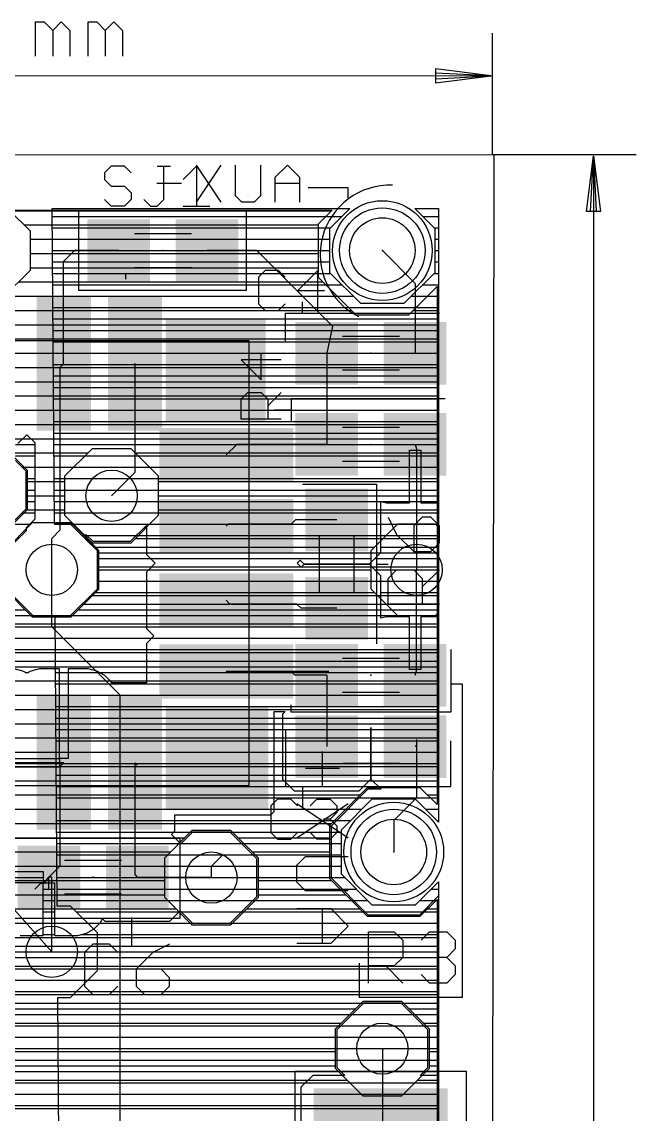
# Model space of a CAD drawing. Extents: x -0.7 to 18.8, y -1.7 to 21.4.
# Drawn here: x 11.42 to 16.89, y 11.51 to 21.24 of the extents above; entities that cross this region are included whole.
import ezdxf

# ---------------------------------------------------------------- set-up
doc = ezdxf.new("R2010")
doc.units = 0
for name, color, linetype in [('1', 22, 'CONTINUOUS'), ('15', 4, 'CONTINUOUS'), ('16', 175, 'CONTINUOUS'), ('17', 82, 'CONTINUOUS'), ('18', 82, 'CONTINUOUS'), ('2', 190, 'CONTINUOUS'), ('20', 7, 'CONTINUOUS'), ('21', 253, 'CONTINUOUS'), ('22', 253, 'CONTINUOUS'), ('23', 7, 'CONTINUOUS'), ('25', 253, 'CONTINUOUS'), ('26', 253, 'CONTINUOUS'), ('29', 253, 'CONTINUOUS'), ('30', 253, 'CONTINUOUS'), ('41', 22, 'CONTINUOUS'), ('51', 254, 'CONTINUOUS')]:
    doc.layers.add(name, color=color, linetype=linetype)

# ---------------------------------------------------------------- blocks, each defined once
blk = doc.blocks.new('RECT')
blk.add_solid([(-0.5, -0.5), (0.5, -0.5), (-0.5, 0.5), (0.5, 0.5)])
blk = doc.blocks.new('ROUNDP')
blk.add_circle((0, 0), 0.5)
blk = doc.blocks.new('ROUNDV')
blk.add_circle((0, 0), 0.5)

msp = doc.modelspace()

# ---------------------------------------------------------------- linework, layer by layer
at = {"layer": '1'}
for p, q in [((11.8872, 19.2024), (11.7856, 19.1008)), ((12.2809, 19.2024), (11.8872, 19.2024)), ((13.5128, 19.2024), (13.0683, 19.2024)), ((13.5128, 19.2024), (14.1859, 18.5293)), ((14.9225, 18.9103), (14.6304, 19.2024)), ((11.7856, 19.1008), (11.7856, 18.1998)), ((14.9225, 18.9103), (14.9225, 18.288)), ((14.1859, 18.5293), (14.1351, 18.288)), ((14.1351, 18.288), (14.1351, 17.4752)), ((11.7856, 18.1882), (11.7602, 18.1628)), ((11.7602, 16.7132), (11.7602, 18.1628)), ((11.7856, 18.1998), (11.7914, 18.194)), ((11.7856, 18.1998), (11.7856, 18.1882)), ((12.4264, 18.194), (12.4206, 18.194)), ((12.4264, 17.227), (12.4264, 18.194)), ((11.3824, 17.4828), (11.4612, 17.5616)), ((11.4612, 17.5616), (11.5316, 17.4912)), ((11.3596, 17.4752), (11.5316, 17.4752)), ((11.5316, 17.4912), (11.5316, 16.8079)), ((13.3332, 17.4752), (13.2392, 17.3812)), ((14.1351, 17.4752), (13.3332, 17.4752)), ((14.8717, 16.9545), (14.8717, 17.4244)), ((14.8717, 17.4244), (14.9733, 17.4244)), ((14.9225, 17.4752), (14.9352, 17.4371)), ((14.9352, 17.4371), (14.9352, 16.3576)), ((14.9733, 17.4244), (14.9733, 16.9545)), ((11.3596, 17.3736), (11.5316, 17.3736)), ((11.4554, 17.2371), (11.3596, 17.3329)), ((14.8717, 17.3736), (14.9733, 17.3736)), ((11.4205, 17.272), (11.5316, 17.272)), ((11.4554, 16.9005), (11.4554, 17.2371)), ((14.8717, 17.272), (14.9733, 17.272)), ((11.4554, 17.1704), (11.5316, 17.1704)), ((12.2174, 17.018), (12.4264, 17.227)), ((14.8717, 17.1704), (14.9733, 17.1704)), ((11.4554, 17.0688), (11.5316, 17.0688)), ((14.8717, 17.0688), (14.9733, 17.0688)), ((11.4554, 16.9672), (11.5316, 16.9672)), ((14.6177, 16.5126), (14.6177, 16.9676)), ((14.6177, 16.9676), (14.6665, 16.9545)), ((14.6177, 16.9672), (14.6191, 16.9672)), ((14.6665, 16.9545), (14.8717, 16.9545)), ((14.8717, 16.9672), (14.9733, 16.9672)), ((14.9733, 16.9545), (15.1309, 16.9545)), ((15.1309, 16.9545), (15.1308, 15.9385)), ((11.2173, 16.6624), (11.4554, 16.9005)), ((11.4205, 16.8656), (11.5316, 16.8656)), ((14.6177, 16.8656), (15.1309, 16.8656)), ((11.3189, 16.764), (11.4877, 16.764)), ((11.5316, 16.8079), (11.4554, 16.7317)), ((12.3857, 16.6116), (12.528, 16.7539)), ((12.528, 16.7539), (12.528, 16.4947)), ((13.257, 16.764), (13.2392, 16.7462)), ((13.8176, 16.764), (13.257, 16.764)), ((13.8557, 16.8021), (13.8176, 16.764)), ((14.224, 16.8021), (13.8557, 16.8021)), ((14.6177, 16.764), (15.1309, 16.764)), ((11.4554, 16.7037), (11.2776, 16.5259)), ((11.4554, 16.7317), (11.4554, 16.7037)), ((11.684, 16.637), (11.7602, 16.7132)), ((11.9888, 16.6275), (11.9888, 16.6719)), ((11.9888, 16.6719), (12.0491, 16.6116)), ((11.9888, 16.6624), (11.9983, 16.6624)), ((12.4365, 16.6624), (12.528, 16.6624)), ((14.6177, 16.6624), (15.1309, 16.6624)), ((11.684, 16.3576), (11.684, 16.637)), ((12.0904, 16.5259), (11.9888, 16.6275)), ((12.0491, 16.6116), (12.3857, 16.6116)), ((12.0555, 16.5608), (12.528, 16.5608)), ((14.6177, 16.5608), (15.1309, 16.5608)), ((12.0904, 16.1893), (12.0904, 16.5259)), ((12.0904, 16.4592), (12.5636, 16.4592)), ((12.528, 16.4947), (12.6068, 16.416)), ((14.5135, 16.4084), (14.6177, 16.5126)), ((14.5643, 16.4592), (15.1309, 16.4592)), ((12.0904, 16.3576), (12.5484, 16.3576)), ((12.6068, 16.416), (12.528, 16.3372)), ((13.8716, 16.416), (13.8993, 16.4436)), ((13.9069, 16.3808), (13.8716, 16.416)), ((13.8993, 16.4436), (13.9345, 16.4084)), ((13.9345, 16.4084), (13.9069, 16.3808)), ((13.9345, 16.4084), (14.5135, 16.4084)), ((14.5135, 16.4084), (13.9345, 16.4084)), ((14.6177, 16.3042), (14.5135, 16.4084)), ((14.5643, 16.3576), (15.1308, 16.3576)), ((14.9352, 15.4559), (14.9352, 16.3576)), ((12.0904, 16.256), (12.528, 16.256)), ((12.528, 16.3372), (12.528, 15.8344)), ((14.6177, 15.9254), (14.6177, 16.3042)), ((14.6177, 16.256), (15.1308, 16.256)), ((11.2776, 16.1893), (11.5157, 15.9512)), ((11.8523, 15.9512), (12.0904, 16.1893)), ((12.0555, 16.1544), (12.528, 16.1544)), ((13.2722, 16.0528), (13.2392, 16.0858)), ((14.6177, 16.1544), (15.1308, 16.1544)), ((11.9539, 16.0528), (12.528, 16.0528)), ((13.8684, 16.0528), (13.2722, 16.0528)), ((13.9065, 16.0147), (13.8684, 16.0528)), ((14.224, 16.0147), (13.9065, 16.0147)), ((14.6177, 16.0528), (15.1308, 16.0528)), ((10.3944, 15.9512), (11.5157, 15.9512)), ((11.5157, 15.9512), (11.8523, 15.9512)), ((11.8523, 15.9512), (12.528, 15.9512)), ((14.6177, 15.9512), (15.1308, 15.9512)), ((14.6665, 15.9385), (14.6177, 15.9254)), ((14.8717, 15.9385), (14.6665, 15.9385)), ((14.8717, 15.4686), (14.8717, 15.9385)), ((15.1308, 15.9385), (14.9733, 15.9385)), ((14.9733, 15.9385), (14.9733, 15.4686)), ((10.3944, 15.8496), (12.528, 15.8496)), ((12.528, 15.8344), (12.5941, 15.7683)), ((14.8717, 15.8496), (14.9733, 15.8496)), ((10.3486, 15.748), (12.5738, 15.748)), ((12.5941, 15.7683), (12.528, 15.7022)), ((12.528, 15.7022), (12.528, 15.3492)), ((14.8717, 15.748), (14.9733, 15.748)), ((10.3944, 15.6464), (12.528, 15.6464)), ((14.8717, 15.6464), (14.9733, 15.6464)), ((10.3944, 15.5448), (12.528, 15.5448)), ((14.8717, 15.5448), (14.9733, 15.5448)), ((11.4264, 15.4554), (11.3489, 15.4762)), ((11.4612, 15.4354), (11.4264, 15.4554)), ((11.4476, 15.4432), (11.4748, 15.4432)), ((11.496, 15.4554), (11.4612, 15.4354)), ((11.5735, 15.4762), (11.496, 15.4554)), ((11.7533, 15.4762), (11.5735, 15.4762)), ((11.7533, 14.6761), (11.7533, 15.4762)), ((11.7533, 15.4432), (11.8295, 15.4432)), ((12.0093, 15.4762), (11.8295, 15.4762)), ((11.8295, 15.4762), (11.8295, 14.6761)), ((12.0868, 15.4554), (12.0093, 15.4762)), ((12.1563, 15.4153), (12.0868, 15.4554)), ((12.108, 15.4432), (12.528, 15.4432)), ((12.2131, 15.3586), (12.1563, 15.4153)), ((13.2468, 15.4432), (13.2392, 15.4508)), ((13.8176, 15.4508), (13.2392, 15.4508)), ((14.1529, 15.4508), (13.8176, 15.4508)), ((13.8506, 15.4178), (13.8176, 15.4508)), ((14.1351, 15.4178), (13.8506, 15.4178)), ((14.1351, 15.4178), (14.1351, 14.7828)), ((14.9733, 15.4686), (14.8717, 15.4686)), ((14.9225, 15.4178), (14.9352, 15.4559)), ((11.7533, 15.3416), (11.8295, 15.3416)), ((12.2185, 15.3492), (12.2131, 15.3586)), ((12.528, 15.3492), (12.2185, 15.3492)), ((11.7533, 15.24), (11.8295, 15.24)), ((11.7533, 15.1384), (11.8295, 15.1384)), ((13.6652, 14.203), (13.6652, 15.0952)), ((13.6652, 15.0952), (13.7643, 15.0952)), ((13.7643, 15.0952), (13.7414, 15.0723)), ((11.7533, 15.0368), (11.8295, 15.0368)), ((13.6652, 15.0368), (13.7414, 15.0368)), ((13.7414, 15.0723), (13.7414, 14.4933)), ((11.7533, 14.9352), (11.8295, 14.9352)), ((13.6652, 14.9352), (13.7414, 14.9352)), ((14.5288, 14.4933), (14.5288, 14.9526)), ((14.5288, 14.9526), (14.5288, 14.9526)), ((14.5288, 14.9526), (14.5288, 14.4933)), ((14.5288, 14.9352), (14.5288, 14.9352)), ((11.7533, 14.8336), (11.8295, 14.8336)), ((13.6652, 14.8336), (13.7414, 14.8336)), ((14.5288, 14.8336), (14.5288, 14.8336)), ((14.9352, 14.8463), (14.9352, 14.7955)), ((11.7533, 14.732), (11.8295, 14.732)), ((13.6652, 14.732), (13.7414, 14.732)), ((14.5288, 14.732), (14.5288, 14.732)), ((14.9352, 14.7955), (14.9225, 14.7828)), ((14.9352, 14.7955), (14.9352, 14.3256)), ((11.7914, 14.638), (11.131, 14.638)), ((11.1691, 14.6761), (11.7533, 14.6761)), ((11.1691, 14.6304), (11.7533, 14.6304)), ((11.7533, 14.6761), (11.7533, 14.5999)), ((11.8295, 14.6761), (11.7533, 14.6761)), ((11.7602, 14.6068), (11.7914, 14.638)), ((11.7602, 13.7205), (11.7602, 14.6068)), ((11.7914, 14.638), (11.7912, 14.6378)), ((12.4463, 14.6181), (12.4264, 14.638)), ((12.4264, 13.6391), (12.4264, 14.638)), ((13.6652, 14.6304), (13.7414, 14.6304)), ((14.5288, 14.6304), (14.5288, 14.6304)), ((11.7533, 14.5999), (11.3088, 14.5999)), ((13.6652, 14.5288), (13.7414, 14.5288)), ((14.5288, 14.5288), (14.5288, 14.5288)), ((13.6652, 14.4272), (13.8075, 14.4272)), ((13.7414, 14.4933), (13.8456, 14.3891)), ((14.4246, 14.3891), (14.5288, 14.4933)), ((14.4627, 14.4272), (14.5949, 14.4272)), ((14.5288, 14.4933), (14.6203, 14.4018)), ((13.6652, 14.3256), (14.4243, 14.3256)), ((13.8456, 14.3891), (14.4246, 14.3891)), ((14.5005, 14.4018), (14.1732, 14.0745)), ((14.6203, 14.4018), (14.5005, 14.4018)), ((14.9352, 14.3256), (14.732, 14.1224)), ((13.6652, 14.224), (14.3227, 14.224)), ((12.782, 14.031), (12.782, 14.1732)), ((12.782, 14.1732), (13.6354, 14.1732)), ((12.782, 14.1224), (14.2211, 14.1224)), ((13.6354, 14.1732), (13.6652, 14.203)), ((14.732, 14.1224), (14.732, 13.843)), ((12.7499, 13.9988), (12.782, 14.031)), ((12.7718, 14.0208), (14.1732, 14.0208)), ((12.9381, 14.0208), (12.833, 13.9157)), ((13.2747, 14.0208), (12.9381, 14.0208)), ((13.5128, 13.7827), (13.2747, 14.0208)), ((14.1732, 14.0745), (14.1732, 13.6115)), ((12.833, 13.9157), (12.7499, 13.9988)), ((12.8295, 13.9192), (12.8365, 13.9192)), ((13.3763, 13.9192), (14.1732, 13.9192)), ((13.4779, 13.8176), (14.1732, 13.8176)), ((13.5128, 13.4461), (13.5128, 13.7827)), ((11.1382, 13.67), (11.6081, 13.67)), ((11.6081, 13.67), (11.6081, 13.5684)), ((11.6589, 13.6192), (11.7602, 13.7205)), ((12.4264, 13.6391), (12.4463, 13.6192)), ((13.5128, 13.716), (14.1732, 13.716)), ((10.8752, 13.6144), (11.6081, 13.6144)), ((11.6081, 13.5684), (11.1382, 13.5684)), ((11.5824, 13.5636), (11.5316, 13.5128)), ((11.6129, 13.5636), (11.5824, 13.5636)), ((11.6081, 13.0985), (11.6081, 13.5684)), ((11.6081, 13.5684), (11.7097, 13.5684)), ((11.6129, 13.5636), (11.6589, 13.6192)), ((11.6586, 13.5173), (11.6589, 13.6192)), ((11.684, 13.6192), (11.6589, 13.6192)), ((11.684, 12.954), (11.684, 13.6192)), ((11.7097, 13.5684), (11.7097, 13.0985)), ((12.4463, 13.6192), (13.1016, 13.6192)), ((13.1016, 13.6192), (13.1064, 13.6144)), ((13.5128, 13.6144), (14.1732, 13.6144)), ((14.1732, 13.6115), (14.5005, 13.2842)), ((11.6081, 13.5128), (11.7097, 13.5128)), ((13.2747, 13.208), (13.5128, 13.4461)), ((13.5128, 13.5128), (14.2719, 13.5128)), ((14.9635, 13.2842), (15.1306, 13.4513)), ((15.1306, 13.4513), (15.1304, 11.8515)), ((11.6081, 13.4112), (11.7097, 13.4112)), ((13.4779, 13.4112), (14.3735, 13.4112)), ((15.0905, 13.4112), (15.1306, 13.4112)), ((11.6081, 13.3096), (11.7097, 13.3096)), ((12.1187, 13.2161), (12.1361, 13.2462)), ((12.1361, 13.2462), (12.1568, 13.2255)), ((12.7358, 13.2255), (12.8282, 13.3179)), ((12.8199, 13.3096), (12.8365, 13.3096)), ((12.8282, 13.3179), (12.9381, 13.208)), ((13.3763, 13.3096), (14.4751, 13.3096)), ((14.5005, 13.2842), (14.9635, 13.2842)), ((14.9889, 13.3096), (15.1305, 13.3096)), ((11.6081, 13.208), (11.7097, 13.208)), ((11.9924, 13.1193), (12.062, 13.1594)), ((12.062, 13.1594), (12.1187, 13.2161)), ((12.1105, 13.208), (12.9381, 13.208)), ((12.1568, 13.2255), (12.7358, 13.2255)), ((12.9381, 13.208), (13.2747, 13.208)), ((13.2747, 13.208), (15.1305, 13.208)), ((11.4029, 13.0985), (11.6081, 13.0985)), ((11.6081, 13.1064), (11.7097, 13.1064)), ((11.7097, 13.0985), (11.9149, 13.0985)), ((11.9149, 13.0985), (11.9924, 13.1193)), ((11.9444, 13.1064), (15.1305, 13.1064)), ((9.2272, 13.0048), (15.1305, 13.0048)), ((9.2272, 12.9032), (15.1305, 12.9032)), ((9.2272, 12.8016), (15.1305, 12.8016)), ((9.1649, 12.7), (15.1305, 12.7)), ((9.1574, 12.5984), (15.1305, 12.5984)), ((9.8203, 12.4968), (15.1305, 12.4968)), ((14.4621, 12.4968), (14.224, 12.2587)), ((14.7987, 12.4968), (14.4621, 12.4968)), ((15.0368, 12.2587), (14.7987, 12.4968)), ((9.9219, 12.3952), (14.3605, 12.3952)), ((14.9003, 12.3952), (15.1305, 12.3952)), ((9.9568, 12.2936), (14.2589, 12.2936)), ((15.0019, 12.2936), (15.1304, 12.2936)), ((9.9568, 12.192), (14.224, 12.192)), ((14.224, 12.2587), (14.224, 11.9221)), ((15.0368, 11.9221), (15.0368, 12.2587)), ((15.0368, 12.192), (15.1304, 12.192)), ((9.9568, 12.0904), (14.224, 12.0904)), ((14.6304, 12.0904), (14.6304, 11.176)), ((15.0368, 12.0904), (15.1304, 12.0904)), ((9.9219, 11.9888), (14.224, 11.9888)), ((15.0368, 11.9888), (15.1304, 11.9888)), ((9.8203, 11.8872), (14.2589, 11.8872)), ((14.224, 11.9221), (14.2946, 11.8515)), ((14.9662, 11.8515), (15.0368, 11.9221)), ((15.0019, 11.8872), (15.1304, 11.8872)), ((9.7187, 11.7856), (13.9435, 11.7856)), ((14.0094, 11.8515), (13.9052, 11.7473)), ((14.2946, 11.8515), (14.0094, 11.8515)), ((15.1304, 11.8515), (14.9662, 11.8515)), ((9.2157, 11.684), (13.9052, 11.684)), ((13.9052, 11.7473), (13.9052, 11.2567)), ((8.0449, 11.5824), (13.9052, 11.5824))]:
    msp.add_line(p, q, dxfattribs=at)
at = {"layer": '15'}
for p, q in [((11.684, 15.8496), (11.684, 16.3576)), ((12.2936, 15.24), (11.684, 15.8496)), ((12.2936, 7.112), (12.2936, 15.24))]:
    msp.add_line(p, q, dxfattribs=at)
at = {"layer": '16'}
for p, q in [((11.3057, 19.5638), (14.1838, 19.564)), ((11.4935, 19.376), (11.3057, 19.5638)), ((11.3115, 19.558), (14.1778, 19.558)), ((14.1838, 19.564), (14.0589, 19.4391)), ((11.4385, 19.431), (14.0589, 19.431)), ((11.4935, 19.0288), (11.4935, 19.376)), ((14.0589, 19.4391), (14.0589, 18.9657)), ((11.4935, 19.304), (14.0589, 19.304)), ((11.4935, 19.177), (14.0589, 19.177)), ((11.248, 18.7833), (11.4935, 19.0288)), ((11.4935, 19.05), (14.0589, 19.05)), ((11.3877, 18.923), (14.1016, 18.923)), ((14.0589, 18.9657), (14.3937, 18.6309)), ((11.2607, 18.796), (14.2286, 18.796)), ((14.8671, 18.6309), (15.1184, 18.8822)), ((15.0322, 18.796), (15.1184, 18.796)), ((15.1184, 18.8822), (15.1179, 14.2653)), ((8.1174, 18.669), (14.3556, 18.669)), ((14.3937, 18.6309), (14.8671, 18.6309)), ((14.9052, 18.669), (15.1184, 18.669)), ((7.2771, 18.542), (15.1184, 18.542)), ((8.2889, 18.415), (15.1183, 18.415)), ((8.4159, 18.288), (15.1183, 18.288)), ((8.4455, 18.161), (15.1183, 18.161)), ((8.4455, 18.034), (15.1183, 18.034)), ((8.4413, 17.907), (15.1183, 17.907)), ((8.3143, 17.78), (15.1183, 17.78)), ((7.2771, 17.653), (15.1183, 17.653)), ((7.2771, 17.526), (15.1183, 17.526)), ((11.4681, 17.2424), (11.2226, 17.4879)), ((12.0438, 17.4371), (11.7983, 17.1916)), ((12.391, 17.4371), (12.0438, 17.4371)), ((12.6365, 17.1916), (12.391, 17.4371)), ((11.3115, 17.399), (12.0057, 17.399)), ((12.4291, 17.399), (15.1182, 17.399)), ((11.4385, 17.272), (11.8787, 17.272)), ((11.4681, 16.8952), (11.4681, 17.2424)), ((12.5561, 17.272), (15.1182, 17.272)), ((11.4681, 17.145), (11.7983, 17.145)), ((11.7983, 17.1916), (11.7983, 16.8444)), ((12.6365, 16.8444), (12.6365, 17.1916)), ((12.6365, 17.145), (15.1182, 17.145)), ((11.4681, 17.018), (11.7983, 17.018)), ((12.6365, 17.018), (15.1182, 17.018)), ((11.2226, 16.6497), (11.4681, 16.8952)), ((11.4639, 16.891), (11.7983, 16.891)), ((11.7983, 16.8444), (12.0438, 16.5989)), ((12.391, 16.5989), (12.6365, 16.8444)), ((12.6365, 16.891), (15.1182, 16.891)), ((11.5104, 16.7767), (11.2649, 16.5312)), ((11.3369, 16.764), (11.4977, 16.764)), ((11.8576, 16.7767), (11.5104, 16.7767)), ((12.1031, 16.5312), (11.8576, 16.7767)), ((11.8703, 16.764), (11.8787, 16.764)), ((12.5561, 16.764), (15.1182, 16.764)), ((11.9973, 16.637), (12.0057, 16.637)), ((12.0438, 16.5989), (12.391, 16.5989)), ((12.4291, 16.637), (15.1182, 16.637)), ((12.1031, 16.184), (12.1031, 16.5312)), ((12.1031, 16.51), (15.1182, 16.51)), ((12.1031, 16.383), (15.1181, 16.383)), ((12.1031, 16.256), (15.1181, 16.256)), ((11.2649, 16.184), (11.5104, 15.9385)), ((11.8576, 15.9385), (12.1031, 16.184)), ((12.0481, 16.129), (15.1181, 16.129)), ((7.2771, 16.002), (11.4469, 16.002)), ((11.9211, 16.002), (15.1181, 16.002)), ((7.2771, 15.875), (15.1181, 15.875)), ((11.5104, 15.9385), (11.8576, 15.9385)), ((7.2771, 15.748), (15.1181, 15.748)), ((7.2771, 15.621), (15.1181, 15.621)), ((7.2771, 15.494), (15.1181, 15.494)), ((7.2771, 15.367), (15.118, 15.367)), ((7.2771, 15.24), (15.118, 15.24)), ((7.2771, 15.113), (15.118, 15.113)), ((7.2771, 14.986), (15.118, 14.986)), ((7.2771, 14.859), (15.118, 14.859)), ((7.2771, 14.732), (15.118, 14.732)), ((7.2771, 14.605), (15.118, 14.605)), ((7.2771, 14.478), (15.118, 14.478)), ((14.4953, 14.4145), (14.1605, 14.0797)), ((14.9687, 14.4145), (14.4953, 14.4145)), ((15.1179, 14.2653), (14.9687, 14.4145)), ((7.9841, 14.351), (14.4318, 14.351)), ((15.0322, 14.351), (15.1179, 14.351)), ((8.1111, 14.224), (14.3048, 14.224)), ((8.1407, 14.097), (14.1778, 14.097)), ((12.9328, 14.0335), (12.6873, 13.788)), ((13.28, 14.0335), (12.9328, 14.0335)), ((13.5255, 13.788), (13.28, 14.0335)), ((14.1605, 14.0797), (14.1605, 13.6063)), ((10.7567, 13.97), (12.8693, 13.97)), ((13.3435, 13.97), (14.1605, 13.97)), ((10.8837, 13.843), (12.7423, 13.843)), ((13.4705, 13.843), (14.1605, 13.843)), ((12.6873, 13.788), (12.6873, 13.4408)), ((13.5255, 13.4408), (13.5255, 13.788)), ((10.8879, 13.716), (12.6873, 13.716)), ((13.5255, 13.716), (14.1605, 13.716)), ((10.8879, 13.589), (12.6873, 13.589)), ((13.5255, 13.589), (14.1778, 13.589)), ((14.1605, 13.6063), (14.4953, 13.2715)), ((10.8583, 13.462), (12.6873, 13.462)), ((12.6873, 13.4408), (12.9328, 13.1953)), ((13.28, 13.1953), (13.5255, 13.4408)), ((13.5255, 13.462), (14.3048, 13.462)), ((11.684, 12.954), (11.2776, 13.4112)), ((14.9687, 13.2715), (15.1179, 13.4206)), ((15.1179, 13.4206), (15.1173, 8.0403)), ((10.7313, 13.335), (12.7931, 13.335)), ((13.4197, 13.335), (14.4318, 13.335)), ((14.4953, 13.2715), (14.9687, 13.2715)), ((15.0322, 13.335), (15.1178, 13.335)), ((7.2771, 13.208), (12.9201, 13.208)), ((12.9328, 13.1953), (13.28, 13.1953)), ((13.2927, 13.208), (15.1178, 13.208)), ((7.2771, 13.081), (15.1178, 13.081)), ((7.2771, 12.954), (15.1178, 12.954)), ((7.2771, 12.827), (15.1178, 12.827)), ((7.2771, 12.7), (15.1178, 12.7)), ((9.7621, 12.573), (15.1178, 12.573)), ((14.4568, 12.5095), (14.2113, 12.264)), ((14.804, 12.5095), (14.4568, 12.5095)), ((15.0495, 12.264), (14.804, 12.5095)), ((9.8891, 12.446), (14.3933, 12.446)), ((14.8675, 12.446), (15.1178, 12.446)), ((9.9695, 12.319), (14.2663, 12.319)), ((14.9945, 12.319), (15.1177, 12.319)), ((9.9695, 12.192), (14.2113, 12.192)), ((14.2113, 12.264), (14.2113, 11.9168)), ((15.0495, 11.9168), (15.0495, 12.264)), ((15.0495, 12.192), (15.1177, 12.192)), ((9.9695, 12.065), (14.2113, 12.065)), ((15.0495, 12.065), (15.1177, 12.065)), ((9.8891, 11.938), (14.2113, 11.938)), ((14.2113, 11.9168), (14.4568, 11.6713)), ((14.804, 11.6713), (15.0495, 11.9168)), ((15.0495, 11.938), (15.1177, 11.938)), ((9.7621, 11.811), (14.3171, 11.811)), ((14.9437, 11.811), (15.1177, 11.811)), ((7.2771, 11.684), (14.4441, 11.684)), ((14.8167, 11.684), (15.1177, 11.684)), ((14.4568, 11.6713), (14.804, 11.6713)), ((7.2771, 11.557), (15.1177, 11.557))]:
    msp.add_line(p, q, dxfattribs=at)
at = {"layer": '2'}
for p, q in [((11.6872, 19.5765), (14.3402, 19.5767)), ((11.7079, 16.764), (11.6872, 19.5765)), ((14.3402, 19.5767), (14.1605, 19.397)), ((15.1003, 19.397), (14.9206, 19.5768)), ((14.9206, 19.5768), (15.1312, 19.5768)), ((15.1312, 19.5768), (15.1309, 16.7367)), ((11.6877, 19.5072), (14.2707, 19.5072)), ((14.9901, 19.5072), (15.1311, 19.5072)), ((11.6885, 19.4056), (14.1691, 19.4056)), ((14.1605, 19.397), (14.1605, 19.0078)), ((15.0917, 19.4056), (15.1311, 19.4056)), ((15.1003, 19.0078), (15.1003, 19.397)), ((11.6892, 19.304), (14.1605, 19.304)), ((15.1003, 19.304), (15.1311, 19.304)), ((11.69, 19.2024), (14.1605, 19.2024)), ((15.1003, 19.2024), (15.1311, 19.2024)), ((11.6907, 19.1008), (14.1605, 19.1008)), ((15.1003, 19.1008), (15.1311, 19.1008)), ((11.6915, 18.9992), (14.1691, 18.9992)), ((12.3444, 18.9484), (12.3444, 18.9992)), ((14.1605, 19.0078), (14.4358, 18.7325)), ((14.825, 18.7325), (15.1003, 19.0078)), ((15.0917, 18.9992), (15.1311, 18.9992)), ((11.6922, 18.8976), (14.2707, 18.8976)), ((14.9901, 18.8976), (15.1311, 18.8976)), ((11.693, 18.796), (14.3723, 18.796)), ((14.8885, 18.796), (15.1311, 18.796)), ((11.6937, 18.6944), (15.1311, 18.6944)), ((14.4358, 18.7325), (14.825, 18.7325)), ((11.6945, 18.5928), (15.1311, 18.5928)), ((11.6952, 18.4912), (15.131, 18.4912)), ((11.696, 18.3896), (15.131, 18.3896)), ((11.6967, 18.288), (15.131, 18.288)), ((11.6974, 18.1864), (15.131, 18.1864)), ((11.6982, 18.0848), (15.131, 18.0848)), ((11.6989, 17.9832), (15.131, 17.9832)), ((11.6997, 17.8816), (15.131, 17.8816)), ((11.7004, 17.78), (15.131, 17.78)), ((11.7012, 17.6784), (15.131, 17.6784)), ((11.7019, 17.5768), (15.131, 17.5768)), ((11.7027, 17.4752), (15.131, 17.4752)), ((11.7034, 17.3736), (15.1309, 17.3736)), ((11.7042, 17.272), (15.1309, 17.272)), ((11.7049, 17.1704), (15.1309, 17.1704)), ((11.7057, 17.0688), (15.1309, 17.0688)), ((11.7064, 16.9672), (15.1309, 16.9672)), ((11.7072, 16.8656), (15.1309, 16.8656)), ((11.8523, 16.764), (11.7079, 16.764)), ((11.7079, 16.764), (15.1309, 16.764)), ((12.0904, 16.5259), (11.8523, 16.764)), ((14.7669, 16.764), (14.5288, 16.5259)), ((15.1035, 16.764), (14.7669, 16.764)), ((15.1309, 16.7367), (15.1035, 16.764)), ((11.9539, 16.6624), (14.6653, 16.6624)), ((12.0555, 16.5608), (14.5637, 16.5608)), ((12.0904, 16.1893), (12.0904, 16.5259)), ((12.0904, 16.4592), (14.5288, 16.4592)), ((14.5288, 16.5259), (14.5288, 16.1893)), ((12.0904, 16.3576), (14.5288, 16.3576)), ((12.0904, 16.256), (14.5288, 16.256)), ((11.8523, 15.9512), (12.0904, 16.1893)), ((14.5288, 16.1893), (14.7669, 15.9512)), ((12.0555, 16.1544), (14.5637, 16.1544)), ((11.9539, 16.0528), (14.6653, 16.0528)), ((15.1035, 15.9512), (15.1308, 15.9785)), ((15.1308, 15.9785), (15.1306, 14.1089)), ((11.7329, 13.3604), (11.7139, 15.9512)), ((11.7139, 15.9512), (11.8523, 15.9512)), ((11.8523, 15.9512), (14.7669, 15.9512)), ((14.7669, 15.9512), (15.1035, 15.9512)), ((15.1035, 15.9512), (15.1308, 15.9512)), ((11.7146, 15.8496), (15.1308, 15.8496)), ((11.7154, 15.748), (15.1308, 15.748)), ((11.7161, 15.6464), (15.1308, 15.6464)), ((11.7169, 15.5448), (15.1308, 15.5448)), ((11.7176, 15.4432), (15.1308, 15.4432)), ((11.7184, 15.3416), (15.1307, 15.3416)), ((11.7191, 15.24), (15.1307, 15.24)), ((11.7199, 15.1384), (15.1307, 15.1384)), ((11.7206, 15.0368), (15.1307, 15.0368)), ((11.7214, 14.9352), (15.1307, 14.9352)), ((11.7221, 14.8336), (15.1307, 14.8336)), ((11.7228, 14.732), (15.1307, 14.732)), ((11.7236, 14.6304), (15.1307, 14.6304)), ((11.7243, 14.5288), (15.1307, 14.5288)), ((11.7251, 14.4272), (15.1307, 14.4272)), ((11.7258, 14.3256), (15.1306, 14.3256)), ((14.5374, 14.3129), (14.2621, 14.0376)), ((14.9266, 14.3129), (14.5374, 14.3129)), ((15.1306, 14.1089), (14.9266, 14.3129)), ((11.7266, 14.224), (14.4485, 14.224)), ((15.0155, 14.224), (15.1306, 14.224)), ((11.7273, 14.1224), (14.3469, 14.1224)), ((15.1171, 14.1224), (15.1306, 14.1224)), ((11.7281, 14.0208), (14.2621, 14.0208)), ((14.2621, 14.0376), (14.2621, 13.6484)), ((11.7288, 13.9192), (14.2621, 13.9192)), ((11.7296, 13.8176), (14.2621, 13.8176)), ((13.1064, 13.716), (13.208, 13.8176)), ((11.7303, 13.716), (14.2621, 13.716)), ((13.1064, 13.6144), (13.1064, 13.716)), ((14.2621, 13.6484), (14.5374, 13.3731)), ((11.7311, 13.6144), (14.2961, 13.6144)), ((14.9266, 13.3731), (15.1306, 13.577)), ((15.1306, 13.577), (15.13, 8.0455)), ((11.7318, 13.5128), (14.3977, 13.5128)), ((15.0663, 13.5128), (15.1306, 13.5128)), ((11.7326, 13.4112), (14.4993, 13.4112)), ((11.8523, 13.3604), (11.7329, 13.3604)), ((12.0904, 13.1223), (11.8523, 13.3604)), ((14.5374, 13.3731), (14.9266, 13.3731)), ((14.9647, 13.4112), (15.1306, 13.4112)), ((11.9031, 13.3096), (15.1305, 13.3096)), ((12.0047, 13.208), (15.1305, 13.208)), ((12.0904, 12.7857), (12.0904, 13.1223)), ((12.0904, 13.1064), (15.1305, 13.1064)), ((12.0904, 13.0048), (15.1305, 13.0048)), ((12.0904, 12.9032), (15.1305, 12.9032)), ((11.8523, 12.5476), (12.0904, 12.7857)), ((12.0904, 12.8016), (15.1305, 12.8016)), ((12.0047, 12.7), (15.1305, 12.7)), ((11.9031, 12.5984), (15.1305, 12.5984)), ((11.7856, 6.1976), (11.7389, 12.5476)), ((11.7389, 12.5476), (11.8523, 12.5476)), ((11.7393, 12.4968), (15.1305, 12.4968)), ((11.74, 12.3952), (15.1305, 12.3952)), ((11.7408, 12.2936), (15.1304, 12.2936)), ((11.7415, 12.192), (15.1304, 12.192)), ((11.7423, 12.0904), (15.1304, 12.0904)), ((11.743, 11.9888), (15.1304, 11.9888)), ((11.7438, 11.8872), (15.1304, 11.8872)), ((11.7445, 11.7856), (15.1304, 11.7856)), ((11.7453, 11.684), (15.1304, 11.684)), ((11.746, 11.5824), (15.1304, 11.5824))]:
    msp.add_line(p, q, dxfattribs=at)
at = {"layer": '20'}
for p, q in [((15.6257, 20.0535), (6.8022, 20.058)), ((15.6118, 8.245), (15.6257, 20.0535))]:
    msp.add_line(p, q, dxfattribs=at)
at = {"layer": '21'}
for p, q in [((11.9253, 19.558), (13.4163, 19.558)), ((11.9253, 18.8468), (11.9253, 19.558)), ((13.4163, 19.558), (13.4163, 18.8468)), ((13.4163, 18.8468), (11.9253, 18.8468)), ((13.9192, 18.6436), (13.9192, 18.7452)), ((13.7668, 18.3896), (13.7668, 18.6436)), ((13.7668, 18.6436), (13.9192, 18.6436)), ((13.9192, 18.6436), (15.1384, 18.6436)), ((13.4424, 18.3972), (12.9344, 18.3972)), ((13.4424, 17.8892), (13.4424, 18.3972)), ((15.1892, 17.8816), (13.8176, 17.8816)), ((13.8176, 17.8816), (13.8176, 17.78)), ((13.8176, 17.78), (13.6652, 17.78)), ((13.8176, 17.78), (13.8176, 17.6784)), ((13.9192, 17.1196), (14.5796, 17.1196)), ((14.5796, 17.1196), (14.5796, 16.4084)), ((14.5796, 16.4084), (14.5796, 15.6972)), ((14.5796, 16.4084), (14.6812, 16.4084)), ((15.24, 15.6464), (15.24, 15.3416)), ((15.24, 15.3416), (15.24, 15.0876)), ((15.24, 15.3416), (15.3416, 15.3416)), ((15.3416, 15.3416), (15.3416, 12.5476)), ((13.8176, 15.0876), (13.8176, 15.1536)), ((15.24, 15.0876), (13.8176, 15.0876)), ((13.4424, 14.4348), (13.4424, 14.9428)), ((13.7668, 14.9352), (13.7668, 14.4272)), ((15.24, 14.4272), (15.24, 14.8336)), ((12.9344, 14.4348), (13.4424, 14.4348)), ((13.7668, 14.4272), (13.9192, 14.4272)), ((13.9192, 14.4272), (15.24, 14.4272)), ((13.9192, 14.4272), (13.9192, 14.224)), ((12.827, 13.9636), (11.303, 13.9636)), ((12.827, 13.2524), (12.827, 13.9636)), ((11.303, 13.2524), (12.827, 13.2524)), ((12.3952, 13.2588), (12.3952, 13.0048)), ((14.4272, 12.5476), (14.4272, 12.8524)), ((15.3416, 12.5476), (14.4272, 12.5476)), ((13.8544, 8.8416), (13.8544, 11.8896)), ((13.8544, 11.8896), (15.3784, 11.8896)), ((15.3784, 11.8896), (15.3784, 8.8416))]:
    msp.add_line(p, q, dxfattribs=at)
at = {"layer": '22'}
for p, q in [((14.3256, 19.7612), (13.97, 19.7612)), ((14.3256, 19.6596), (14.3256, 19.7612))]:
    msp.add_line(p, q, dxfattribs=at)
msp.add_arc((14.6946, 19.1672), 0.6174, 87.4687, 243.2896, dxfattribs=at)
at = {"layer": '23'}
for p in [(12.6746, 19.2024), (14.6304, 19.2024), (14.5288, 18.288), (14.5288, 17.4752), (11.4612, 16.416), (14.224, 16.4084), (14.5288, 15.4178), (14.5288, 14.7828), (14.732, 13.843), (12.0526, 13.6192)]:
    msp.add_point(p, dxfattribs=at)
at = {"layer": '25'}
for p, q in [((12.2132, 19.9545), (12.1539, 19.8952)), ((12.1539, 19.8952), (12.1539, 19.8359)), ((12.3319, 19.9545), (12.2132, 19.9545)), ((12.3912, 19.8952), (12.3319, 19.9545)), ((12.6234, 19.9545), (12.742, 19.9545)), ((12.6827, 19.658), (12.6827, 19.9545)), ((12.8555, 19.8359), (12.9742, 19.9545)), ((12.9742, 19.9545), (12.9742, 19.5986)), ((12.1539, 19.8359), (12.2132, 19.7766)), ((12.2132, 19.7766), (12.3319, 19.7766)), ((12.3319, 19.7766), (12.3912, 19.7173)), ((12.3912, 19.7173), (12.3912, 19.658)), ((12.2132, 19.5986), (12.1539, 19.658)), ((12.3319, 19.5986), (12.2132, 19.5986)), ((12.3912, 19.658), (12.3319, 19.5986)), ((12.5047, 19.658), (12.564, 19.5986)), ((12.564, 19.5986), (12.6234, 19.5986)), ((12.6234, 19.5986), (12.6827, 19.658)), ((12.8555, 19.5986), (13.0928, 19.5986)), ((13.5848, 19.0249), (13.5255, 18.9656)), ((13.7035, 19.0249), (13.5848, 19.0249)), ((13.7628, 18.9656), (13.7035, 19.0249)), ((14.0543, 19.0249), (13.8763, 18.8469)), ((14.0543, 18.669), (14.0543, 19.0249)), ((13.5255, 18.9656), (13.5255, 18.7283)), ((13.8763, 18.8469), (14.1136, 18.8469)), ((13.5255, 18.7283), (13.5848, 18.669)), ((13.7035, 18.669), (13.7628, 18.7283)), ((13.5848, 18.669), (13.7035, 18.669)), ((13.7287, 18.2294), (13.3728, 18.2294)), ((13.3728, 18.2294), (13.5508, 18.0515)), ((13.5508, 18.0515), (13.5508, 18.2888)), ((13.3728, 17.8786), (13.4321, 17.9379)), ((13.4321, 17.9379), (13.5508, 17.9379)), ((13.5508, 17.9379), (13.6101, 17.8786)), ((13.6101, 17.8193), (13.7287, 17.9379)), ((13.3728, 17.7007), (13.3728, 17.8786)), ((13.6101, 17.8786), (13.6101, 17.7007)), ((13.7287, 17.7007), (13.3728, 17.7007)), ((14.6808, 16.8256), (14.7571, 16.6731)), ((14.9859, 16.8256), (14.9096, 16.7494)), ((14.9096, 16.7494), (14.9096, 16.5206)), ((15.0621, 16.8256), (14.9859, 16.8256)), ((15.1384, 16.7494), (15.0621, 16.8256)), ((15.1384, 16.5968), (15.1384, 16.7494)), ((14.7571, 16.6731), (14.9096, 16.5206)), ((15.0621, 16.5206), (15.1384, 16.5968)), ((14.9096, 16.5206), (15.0621, 16.5206)), ((14.6808, 16.2816), (14.7571, 16.3579)), ((14.7571, 16.3579), (14.9096, 16.3579)), ((14.9096, 16.3579), (14.9859, 16.2816)), ((14.9859, 16.2053), (15.1384, 16.3579)), ((14.6808, 16.0528), (14.6808, 16.2816)), ((14.9859, 16.2816), (14.9859, 16.0528)), ((15.1384, 16.0528), (14.6808, 16.0528)), ((13.696, 14.3132), (13.6367, 14.2539)), ((13.8146, 14.3132), (13.696, 14.3132)), ((13.8739, 14.2539), (13.8146, 14.3132)), ((13.9875, 14.2539), (14.0468, 14.3132)), ((14.0468, 14.3132), (14.1654, 14.3132)), ((14.1654, 14.3132), (14.2248, 14.2539)), ((13.6367, 14.2539), (13.6367, 14.0166)), ((14.2248, 14.2539), (14.2248, 14.1946)), ((14.1654, 14.1353), (14.1061, 14.1353)), ((14.2248, 14.1946), (14.1654, 14.1353)), ((14.1654, 14.1353), (14.2248, 14.0759)), ((14.2248, 14.0759), (14.2248, 14.0166)), ((13.6367, 14.0166), (13.696, 13.9573)), ((13.696, 13.9573), (13.8146, 13.9573)), ((13.8146, 13.9573), (13.8739, 14.0166)), ((14.0468, 13.9573), (13.9875, 14.0166)), ((14.1654, 13.9573), (14.0468, 13.9573)), ((14.2248, 14.0166), (14.1654, 13.9573)), ((14.5077, 12.6746), (14.5077, 13.1322)), ((14.5077, 13.1322), (14.7365, 13.1322)), ((14.7365, 13.1322), (14.8127, 13.0559)), ((14.8127, 13.0559), (14.8127, 12.9034)), ((14.9754, 13.0559), (15.0517, 13.1322)), ((15.0517, 13.1322), (15.2042, 13.1322)), ((15.2042, 13.1322), (15.2805, 13.0559)), ((15.2805, 13.0559), (15.2805, 12.9797)), ((12.0495, 13.0226), (11.9746, 12.9477)), ((11.9746, 12.9477), (11.9746, 12.6479)), ((12.1994, 13.0226), (12.0495, 13.0226)), ((12.2743, 12.9477), (12.1994, 13.0226)), ((12.5849, 12.9477), (12.435, 12.7978)), ((12.7347, 13.0226), (12.5849, 12.9477)), ((15.2805, 12.9797), (15.2042, 12.9034)), ((14.8127, 12.9034), (14.7365, 12.8271)), ((15.2042, 12.9034), (15.128, 12.9034)), ((15.2042, 12.9034), (15.2805, 12.8271)), ((12.435, 12.7978), (12.435, 12.6479)), ((12.6598, 12.7978), (12.435, 12.7978)), ((12.7347, 12.7229), (12.6598, 12.7978)), ((14.7365, 12.8271), (14.5077, 12.8271)), ((14.6602, 12.8271), (14.8127, 12.6746)), ((15.2805, 12.8271), (15.2805, 12.7509)), ((12.7347, 12.6479), (12.7347, 12.7229)), ((15.0517, 12.6746), (14.9754, 12.7509)), ((15.2042, 12.6746), (15.0517, 12.6746)), ((15.2805, 12.7509), (15.2042, 12.6746)), ((11.9746, 12.6479), (12.0495, 12.573)), ((12.0495, 12.573), (12.1994, 12.573)), ((12.1994, 12.573), (12.2743, 12.6479)), ((12.435, 12.6479), (12.5099, 12.573)), ((12.5099, 12.573), (12.6598, 12.573)), ((12.6598, 12.573), (12.7347, 12.6479))]:
    msp.add_line(p, q, dxfattribs=at)
at = {"layer": '26'}
for p, q in [((13.1922, 19.9647), (12.9718, 19.6342)), ((12.9718, 19.9647), (13.1922, 19.6342)), ((13.3227, 19.6893), (13.3227, 19.9647)), ((13.543, 19.9647), (13.543, 19.6893)), ((13.7836, 19.9647), (13.6735, 19.8545)), ((13.8938, 19.8545), (13.7836, 19.9647)), ((12.8413, 19.7994), (12.621, 19.7994)), ((13.6735, 19.8545), (13.6735, 19.6342)), ((13.8938, 19.7994), (13.6735, 19.7994)), ((13.8938, 19.6342), (13.8938, 19.8545)), ((13.3777, 19.6342), (13.3227, 19.6893)), ((13.543, 19.6893), (13.4879, 19.6342)), ((13.4879, 19.6342), (13.3777, 19.6342)), ((14.0972, 14.4335), (14.0972, 14.7385)), ((14.2497, 14.586), (13.9447, 14.586)), ((14.326, 13.9657), (13.8684, 14.2708)), ((14.326, 14.2708), (13.8684, 13.9657)), ((13.8684, 13.7268), (13.9447, 13.803)), ((13.8684, 13.5742), (13.8684, 13.7268)), ((13.9447, 13.803), (14.326, 13.803)), ((13.9447, 13.498), (13.8684, 13.5742)), ((14.326, 13.498), (13.9447, 13.498)), ((14.1735, 13.3353), (13.8684, 13.3353)), ((14.0972, 13.0302), (14.0972, 13.3353)), ((14.326, 13.1827), (14.1735, 13.3353)), ((14.1735, 13.0302), (14.326, 13.1827)), ((13.8684, 13.0302), (14.1735, 13.0302))]:
    msp.add_line(p, q, dxfattribs=at)
at = {"layer": '51'}
for p, q in [((11.5401, 20.9357), (11.5401, 21.2408)), ((11.5401, 21.2408), (11.6164, 21.2408)), ((11.6164, 21.2408), (11.6927, 21.1645)), ((11.6927, 21.1645), (11.7689, 21.2408)), ((11.7689, 21.2408), (11.8452, 21.1645)), ((12.0079, 20.9357), (12.0079, 21.2408)), ((12.0079, 21.2408), (12.0842, 21.2408)), ((12.0842, 21.2408), (12.1604, 21.1645)), ((12.1604, 21.1645), (12.2367, 21.2408)), ((12.2367, 21.2408), (12.313, 21.1645)), ((11.6927, 21.1645), (11.6927, 20.9357)), ((11.8452, 21.1645), (11.8452, 20.9357)), ((12.1604, 21.1645), (12.1604, 20.9357)), ((12.313, 21.1645), (12.313, 20.9357)), ((15.613, 20.0586), (15.6129, 21.1393)), ((15.6003, 20.7583), (6.8149, 20.7577)), ((15.6003, 20.7583), (15.1049, 20.8206)), ((15.1049, 20.8206), (15.105, 20.6959)), ((15.6003, 20.7583), (15.105, 20.7837)), ((15.105, 20.6959), (15.6003, 20.7583)), ((15.105, 20.7329), (15.6003, 20.7583)), ((15.613, 20.0586), (16.8925, 20.0587)), ((16.4491, 19.5506), (16.5115, 20.0459)), ((16.4861, 19.5506), (16.5115, 20.0459)), ((16.5115, 20.0459), (16.5123, 0.1183)), ((16.5115, 20.0459), (16.5739, 19.5506)), ((16.5115, 20.0459), (16.5369, 19.5506)), ((16.5739, 19.5506), (16.4491, 19.5506)), ((12.4206, 19.3548), (12.9286, 19.3548)), ((12.9286, 19.05), (12.4206, 19.05)), ((14.2748, 18.4404), (14.7828, 18.4404)), ((13.4424, 18.3972), (9.48, 18.3972)), ((11.9692, 18.3972), (11.6136, 18.3972)), ((12.6042, 18.3972), (12.2486, 18.3972)), ((13.4424, 14.4348), (13.4424, 18.3972)), ((14.7828, 18.1356), (14.2748, 18.1356)), ((14.2748, 17.6276), (14.7828, 17.6276)), ((13.4424, 17.2034), (13.4424, 17.559)), ((14.7828, 17.3228), (14.2748, 17.3228)), ((13.4424, 16.5684), (13.4424, 16.924)), ((14.0716, 16.1544), (14.0716, 16.6624)), ((14.3764, 16.6624), (14.3764, 16.1544)), ((13.4424, 15.908), (13.4424, 16.2636)), ((13.4424, 15.273), (13.4424, 15.6286)), ((14.2748, 15.5702), (14.7828, 15.5702)), ((14.7828, 15.2654), (14.2748, 15.2654)), ((14.2748, 14.9352), (14.7828, 14.9352)), ((14.7828, 14.6304), (14.2748, 14.6304)), ((9.48, 14.4348), (13.4424, 14.4348)), ((11.6136, 14.4348), (11.9692, 14.4348)), ((12.2486, 14.4348), (12.6042, 14.4348)), ((11.7986, 13.7716), (12.3066, 13.7716)), ((12.3066, 13.4668), (11.7986, 13.4668))]:
    msp.add_line(p, q, dxfattribs=at)

# ---------------------------------------------------------------- block references
at = {"layer": '1', "xscale": 0.4318, "yscale": 0.4318}
for p in [(12.2809, 19.2024), (13.0683, 19.2024), (11.6589, 13.6192), (12.4463, 13.6192)]:
    msp.add_blockref('RECT', p, dxfattribs=at)
at = {"layer": '1'}
for p, xscale, yscale, rotation in [((11.7914, 18.194), 0.3556, 1.0668, 180), ((12.4264, 18.194), 0.3556, 1.0668, 180), ((14.1351, 18.288), 0.4318, 0.4318, 180), ((14.9225, 18.288), 0.4318, 0.4318, 180), ((14.1351, 17.4752), 0.4318, 0.4318, 180), ((14.9225, 17.4752), 0.4318, 0.4318, 180), ((13.2392, 17.3812), 0.3556, 1.0668, 270), ((14.224, 16.8021), 0.4318, 0.4318, 270), ((13.2392, 16.7462), 0.3556, 1.0668, 270), ((13.2392, 16.0858), 0.3556, 1.0668, 270), ((14.224, 16.0147), 0.4318, 0.4318, 270), ((13.2392, 15.4508), 0.3556, 1.0668, 270), ((14.1351, 15.4178), 0.4318, 0.4318, 180), ((14.9225, 15.4178), 0.4318, 0.4318, 180), ((11.7914, 14.638), 0.3556, 1.0668, 180), ((12.4264, 14.638), 0.3556, 1.0668, 180), ((14.1351, 14.7828), 0.4318, 0.4318, 180), ((14.9225, 14.7828), 0.4318, 0.4318, 180), ((14.6164, 11.2292), 0.889, 1.0668, 90)]:
    msp.add_blockref('RECT', p, dxfattribs=dict(at, xscale=xscale, yscale=yscale, rotation=rotation))
at = {"layer": '17'}
for p, xscale, yscale in [((14.6304, 19.2024), 0.762, 0.762), ((14.6304, 19.2024), 0.762, 0.762), ((14.6304, 19.2024), 0.5842, 0.5842), ((14.6304, 19.2024), 0.5842, 0.5842), ((14.732, 13.843), 0.762, 0.762), ((14.732, 13.843), 0.762, 0.762), ((14.732, 13.843), 0.5842, 0.5842), ((14.732, 13.843), 0.5842, 0.5842)]:
    msp.add_blockref('ROUNDP', p, dxfattribs=dict(at, xscale=xscale, yscale=yscale))
at = {"layer": '18', "xscale": 0.4572, "yscale": 0.4572}
for p in [(12.2174, 17.018), (12.2174, 17.018), (12.2174, 17.018), (12.2174, 17.018), (11.684, 16.3576), (11.684, 16.3576), (11.684, 16.3576), (11.684, 16.3576), (14.9352, 16.3576), (14.9352, 16.3576), (14.9352, 16.3576), (14.9352, 16.3576), (13.1064, 13.6144), (13.1064, 13.6144), (13.1064, 13.6144), (13.1064, 13.6144), (11.684, 12.954), (11.684, 12.954), (11.684, 12.954), (11.684, 12.954), (14.6304, 12.0904), (14.6304, 12.0904), (14.6304, 12.0904), (14.6304, 12.0904)]:
    msp.add_blockref('ROUNDV', p, dxfattribs=at)
at = {"layer": '29'}
for name, p, xscale, yscale in [('ROUNDP', (14.6304, 19.2024), 0.889, 0.889), ('RECT', (12.2809, 19.2024), 0.5588, 0.5588), ('RECT', (13.0683, 19.2024), 0.5588, 0.5588), ('ROUNDP', (14.732, 13.843), 0.889, 0.889), ('RECT', (11.6589, 13.6192), 0.5588, 0.5588), ('RECT', (12.4463, 13.6192), 0.5588, 0.5588)]:
    msp.add_blockref(name, p, dxfattribs=dict(at, xscale=xscale, yscale=yscale))
for p, xscale, yscale, rotation in [((11.7914, 18.194), 0.4826, 1.1938, 180), ((12.4264, 18.194), 0.4826, 1.1938, 180), ((14.1351, 18.288), 0.5588, 0.5588, 180), ((14.9225, 18.288), 0.5588, 0.5588, 180), ((14.1351, 17.4752), 0.5588, 0.5588, 180), ((14.9225, 17.4752), 0.5588, 0.5588, 180), ((13.2392, 17.3812), 0.4826, 1.1938, 270), ((14.224, 16.8021), 0.5588, 0.5588, 270), ((13.2392, 16.7462), 0.4826, 1.1938, 270), ((13.2392, 16.0858), 0.4826, 1.1938, 270), ((14.224, 16.0147), 0.5588, 0.5588, 270), ((13.2392, 15.4508), 0.4826, 1.1938, 270), ((14.1351, 15.4178), 0.5588, 0.5588, 180), ((14.9225, 15.4178), 0.5588, 0.5588, 180), ((11.7914, 14.638), 0.4826, 1.1938, 180), ((12.4264, 14.638), 0.4826, 1.1938, 180), ((14.1351, 14.7828), 0.5588, 0.5588, 180), ((14.9225, 14.7828), 0.5588, 0.5588, 180), ((14.6164, 11.2292), 1.016, 1.1938, 90)]:
    msp.add_blockref('RECT', p, dxfattribs=dict(at, xscale=xscale, yscale=yscale, rotation=rotation))
at = {"layer": '30', "xscale": 0.889, "yscale": 0.889}
for p in [(14.6304, 19.2024), (14.732, 13.843)]:
    msp.add_blockref('ROUNDP', p, dxfattribs=at)
at = {"layer": '41', "yscale": 0.9144}
for p, xscale in [((13.1445, 18.1356), 0.889), ((13.1572, 14.6812), 0.9144)]:
    msp.add_blockref('RECT', p, dxfattribs=dict(at, xscale=xscale))
at = {"layer": '51', "xscale": 0.1524, "yscale": 0.3048}
for p in [(12.446, 19.2024), (12.9032, 19.2024), (11.824, 13.6192), (12.2812, 13.6192)]:
    msp.add_blockref('RECT', p, dxfattribs=at)
for p, rotation in [((14.3002, 18.288), 180), ((14.7574, 18.288), 180), ((14.3002, 17.4752), 180), ((14.7574, 17.4752), 180), ((14.224, 16.637), 270), ((14.224, 16.1798), 270), ((14.3002, 15.4178), 180), ((14.7574, 15.4178), 180), ((14.3002, 14.7828), 180), ((14.7574, 14.7828), 180)]:
    msp.add_blockref('RECT', p, dxfattribs=dict(at, rotation=rotation))

doc.saveas('drawing.dxf')
